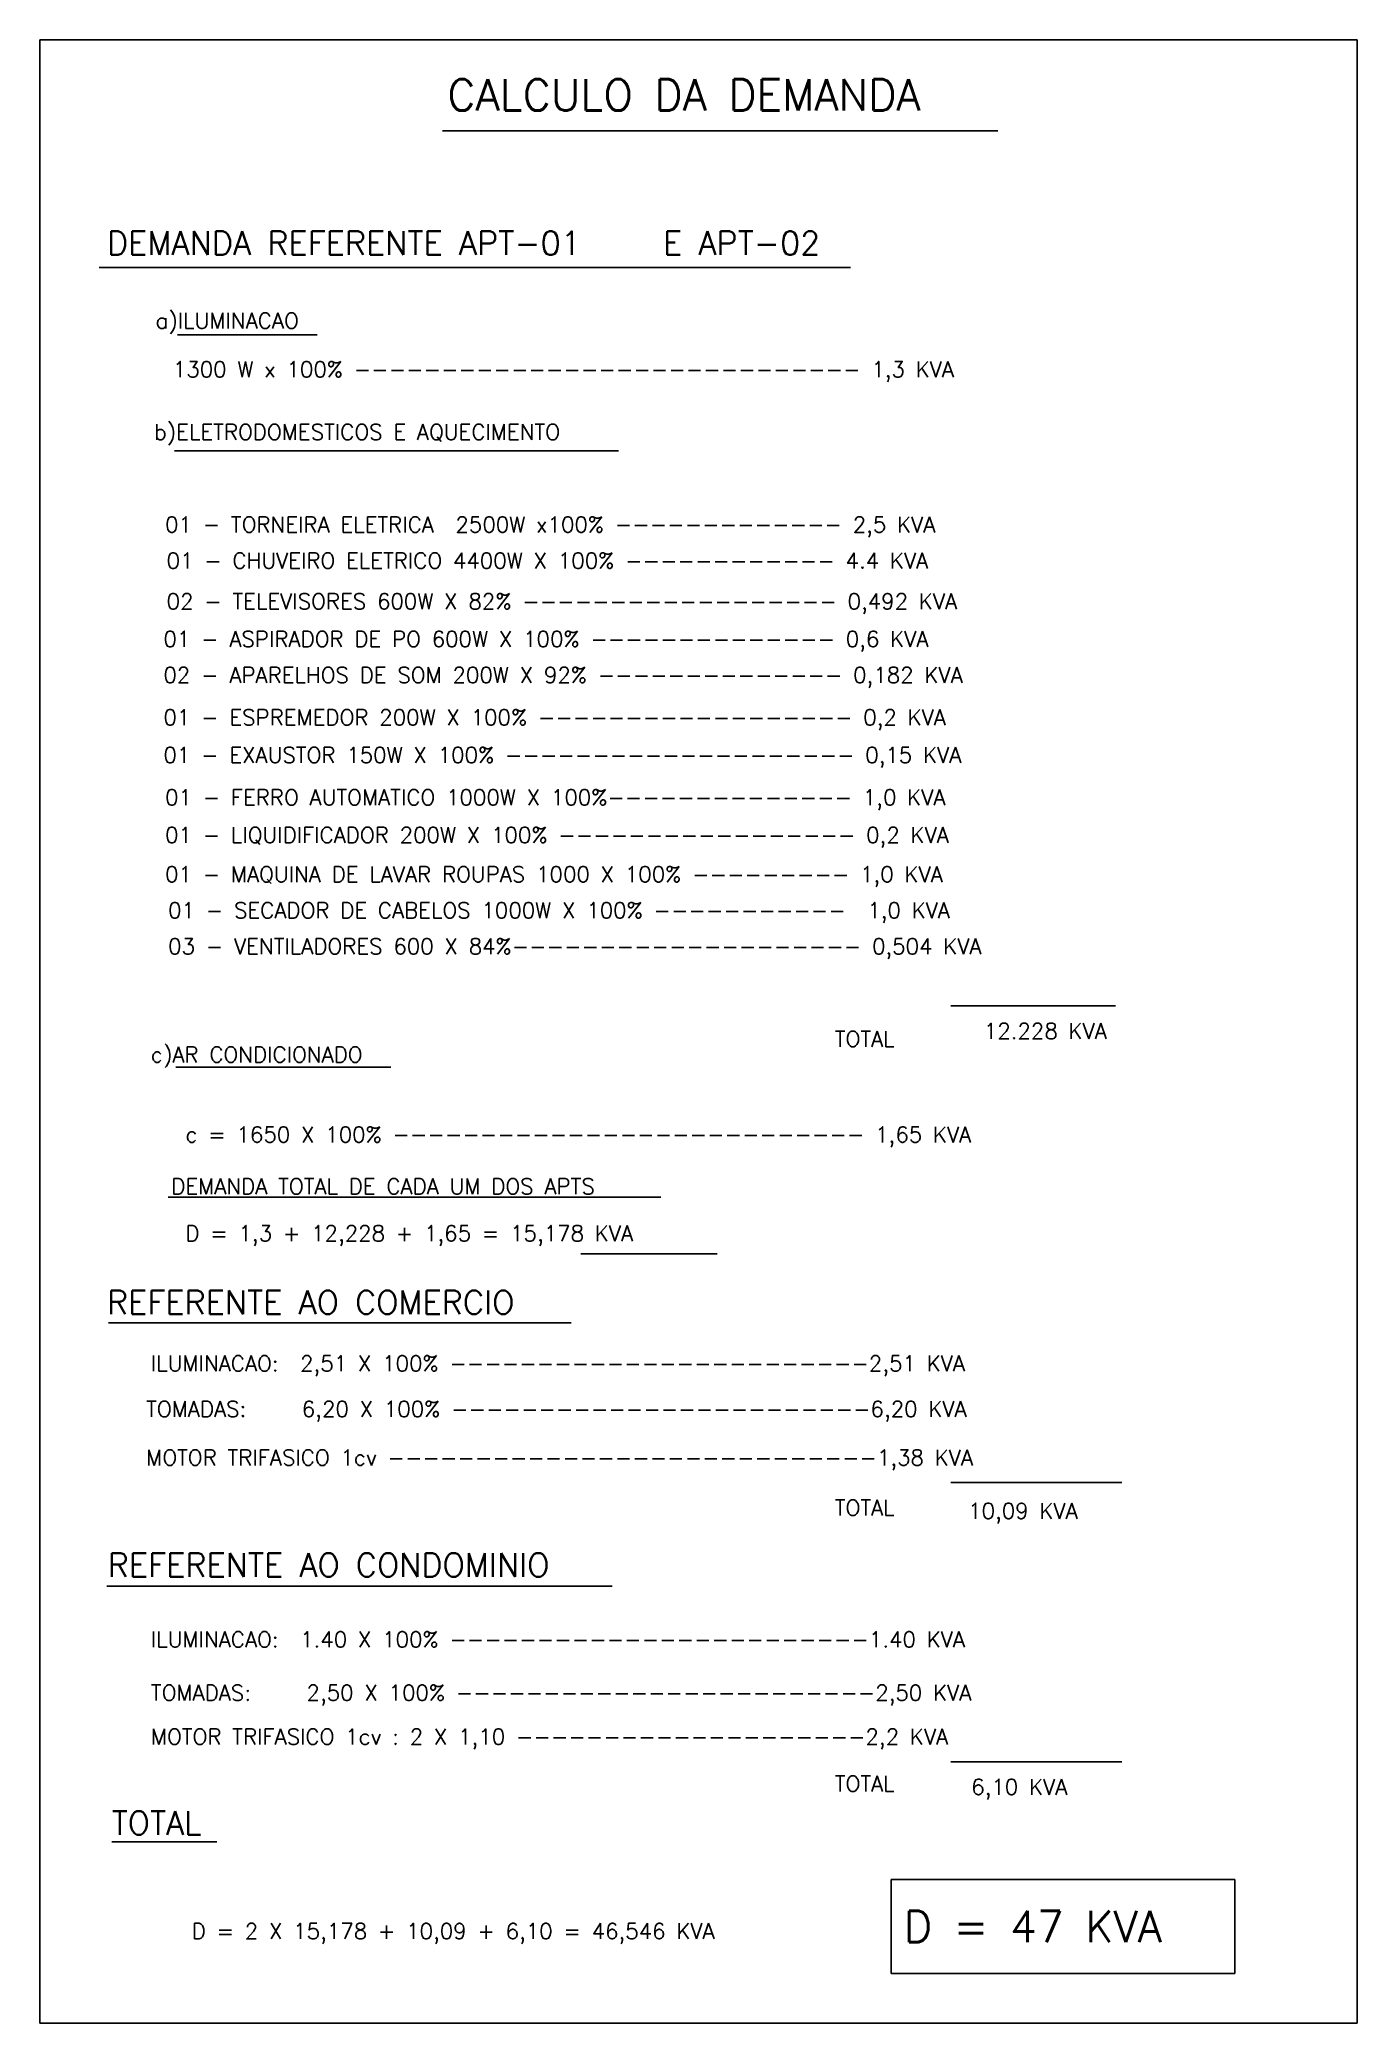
# Model space of a CAD drawing. Extents: x 0 to 0.168, y 0 to 0.253.
import ezdxf

# ---------------------------------------------------------------- set-up
doc = ezdxf.new("R2010")
doc.units = 0
doc.header["$LTSCALE"] = 600
doc.header["$MEASUREMENT"] = 0
doc.layers.add('DETALHES-DIVERSOS', color=7, linetype='CONTINUOUS')
doc.styles.add('ROMANS', font='ROMANS', dxfattribs={"height": 100})

msp = doc.modelspace()

# ---------------------------------------------------------------- linework, layer by layer
at = {"layer": 'DETALHES-DIVERSOS'}
for p, q in [((0, 0), (0, 0.253)), ((0, 0.253), (0.168, 0.253)), ((0.168, 0.253), (0.168, 0)), ((0.168, 0), (0, 0))]:
    msp.add_line(p, q, dxfattribs=at)
at = {"layer": 'DETALHES-DIVERSOS', "linetype": 'Continuous'}
for p, q in [((0.05138, 0.24136), (0.12218, 0.24136)), ((0.00758, 0.22396), (0.10338, 0.22396)), ((0.01758, 0.21536), (0.03538, 0.21536)), ((0.01718, 0.20056), (0.07378, 0.20056)), ((0.11618, 0.12976), (0.13718, 0.12976)), ((0.01738, 0.12196), (0.04478, 0.12196)), ((0.01638, 0.10536), (0.07918, 0.10536)), ((0.06898, 0.09816), (0.08638, 0.09816)), ((0.00878, 0.08936), (0.06778, 0.08936)), ((0.11618, 0.06896), (0.13798, 0.06896)), ((0.00858, 0.05576), (0.07298, 0.05576)), ((0.11618, 0.03336), (0.13798, 0.03336)), ((0.00918, 0.02316), (0.02258, 0.02316)), ((0.10858, 0.01836), (0.15238, 0.01836)), ((0.10858, 0.00636), (0.10858, 0.01836)), ((0.15238, 0.01836), (0.15238, 0.00636)), ((0.15238, 0.00636), (0.10858, 0.00636))]:
    msp.add_line(p, q, dxfattribs=at)

# ---------------------------------------------------------------- texts
at = {"layer": 'DETALHES-DIVERSOS', "linetype": 'Continuous', "style": 'ROMANS'}
for s, height, p in [('CALCULO DA DEMANDA', 0.004, (0.05198, 0.24396)), ('DEMANDA REFERENTE APT-01', 0.003, (0.00858, 0.22556)), ('E APT-02', 0.003, (0.07948, 0.22556)), ('a)ILUMINACAO', 0.002, (0.01478, 0.21616)), ('1300 W x 100% ----------------------------- 1,3 KVA', 0.002, (0.01698, 0.20996)), ('b)ELETRODOMESTICOS E AQUECIMENTO', 0.002, (0.01458, 0.20196)), ('01 - TORNEIRA ELETRICA  2500W x100% ------------- 2,5 KVA', 0.002, (0.01598, 0.19016)), ('01 - CHUVEIRO ELETRICO 4400W X 100% ------------ 4.4 KVA', 0.002, (0.01618, 0.18556)), ('02 - TELEVISORES 600W X 82% ------------------ 0,492 KVA', 0.002, (0.01618, 0.18036)), ('01 - ASPIRADOR DE PO 600W X 100% -------------- 0,6 KVA', 0.002, (0.01578, 0.17556)), ('02 - APARELHOS DE SOM 200W X 92% -------------- 0,182 KVA', 0.002, (0.01578, 0.17096)), ('01 - ESPREMEDOR 200W X 100% ------------------ 0,2 KVA', 0.002, (0.01578, 0.16556)), ('01 - EXAUSTOR 150W X 100% -------------------- 0,15 KVA', 0.002, (0.01578, 0.16076)), ('01 - FERRO AUTOMATICO 1000W X 100%-------------- 1,0 KVA', 0.002, (0.01598, 0.15536)), ('01 - LIQUIDIFICADOR 200W X 100% ----------------- 0,2 KVA', 0.002, (0.01598, 0.15056)), ('01 - MAQUINA DE LAVAR ROUPAS 1000 X 100% --------- 1,0 KVA', 0.002, (0.01598, 0.14556)), ('01 - SECADOR DE CABELOS 1000W X 100% -----------  1,0 KVA', 0.002, (0.01638, 0.14096)), ('03 - VENTILADORES 600 X 84%-------------------- 0,504 KVA', 0.002, (0.01638, 0.13636)), ('TOTAL', 0.002, (0.10138, 0.12456)), ('12.228 KVA', 0.002, (0.12038, 0.12556)), ('c)AR CONDICIONADO', 0.002, (0.01418, 0.12256)), ('c = 1650 X 100% --------------------------- 1,65 KVA', 0.002, (0.01858, 0.11236)), ('DEMANDA TOTAL DE CADA UM DOS APTS', 0.002, (0.01678, 0.10576)), ('D = 1,3 + 12,228 + 1,65 = 15,178 KVA', 0.002, (0.01858, 0.09976)), ('REFERENTE AO COMERCIO', 0.003, (0.00858, 0.09046)), ('ILUMINACAO:  2,51 X 100% ------------------------2,51 KVA', 0.002, (0.01418, 0.08316)), ('TOMADAS:    6,20 X 100% ------------------------6,20 KVA', 0.002, (0.01358, 0.07736)), ('MOTOR TRIFASICO 1cv ----------------------------1,38 KVA', 0.002, (0.01358, 0.07116)), ('TOTAL', 0.002, (0.10138, 0.06476)), ('10,09 KVA', 0.002, (0.11838, 0.06436)), ('REFERENTE AO CONDOMINIO', 0.003, (0.00868, 0.05696)), ('ILUMINACAO:  1.40 X 100% ------------------------1.40 KVA', 0.002, (0.01418, 0.04796)), ('TOMADAS:    2,50 X 100% ------------------------2,50 KVA', 0.002, (0.01418, 0.04116)), ('MOTOR TRIFASICO 1cv : 2 X 1,10 --------------------2,2 KVA', 0.002, (0.01418, 0.03556)), ('TOTAL', 0.002, (0.10138, 0.02956)), ('6,10 KVA', 0.002, (0.11878, 0.02916)), ('TOTAL', 0.003, (0.00918, 0.02406)), ('D = 2 X 15,178 + 10,09 + 6,10 = 46,546 KVA', 0.002, (0.01938, 0.01076)), ('D = 47 KVA', 0.004, (0.11018, 0.01036))]:
    msp.add_text(s, height=height, dxfattribs=at).set_placement(p)

doc.saveas('drawing.dxf')
